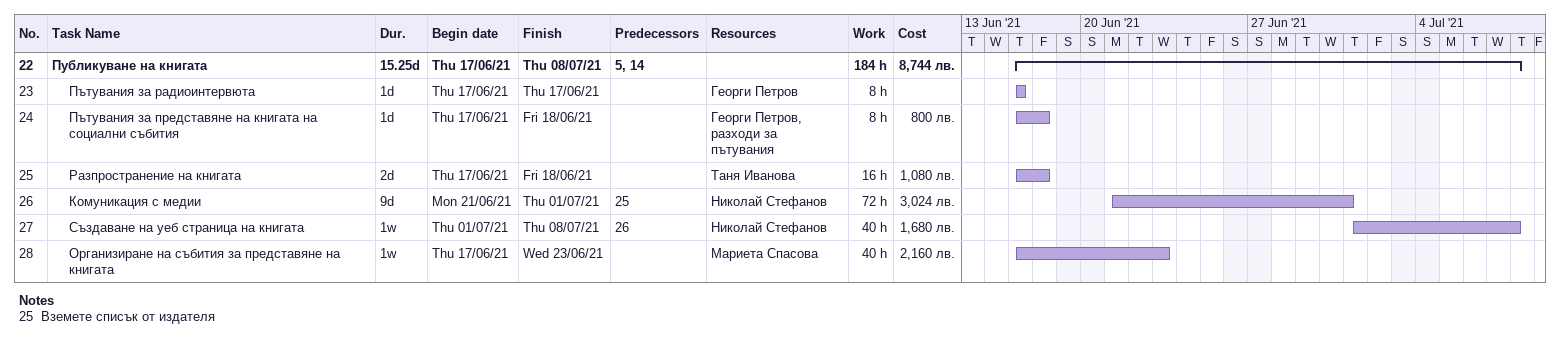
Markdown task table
| ID | Level | Task | Duration | Start | Finish | Predecessors | Resources | Work (h) | Cost (лв.) |
|---|---|---|---|---|---|---|---|---|---|
| 22 | 1 | **Публикуване на книгата** | 15.25d | 2021-06-17 | 2021-07-08 | 5, 14 |  | 184 | 8744 |
| 23 | 2 | Пътувания за радиоинтервюта | 1d | 2021-06-17 | 2021-06-17 |  | Георги Петров | 8 |  |
| 24 | 2 | Пътувания за представяне на книгата на социални събития | 1d | 2021-06-17 | 2021-06-18 |  | Георги Петров, разходи за пътувания | 8 | 800 |
| 25 | 2 | Разпространение на книгата | 2d | 2021-06-17 | 2021-06-18 |  | Таня Иванова | 16 | 1080 |
| 26 | 2 | Комуникация с медии | 9d | 2021-06-21 | 2021-07-01 | 25 | Николай Стефанов | 72 | 3024 |
| 27 | 2 | Създаване на уеб страница на книгата | 1w | 2021-07-01 | 2021-07-08 | 26 | Николай Стефанов | 40 | 1680 |
| 28 | 2 | Организиране на събития за представяне на книгата | 1w | 2021-06-17 | 2021-06-23 |  | Мариета Спасова | 40 | 2160 |

Notes
- 25: Вземете списък от издателя
